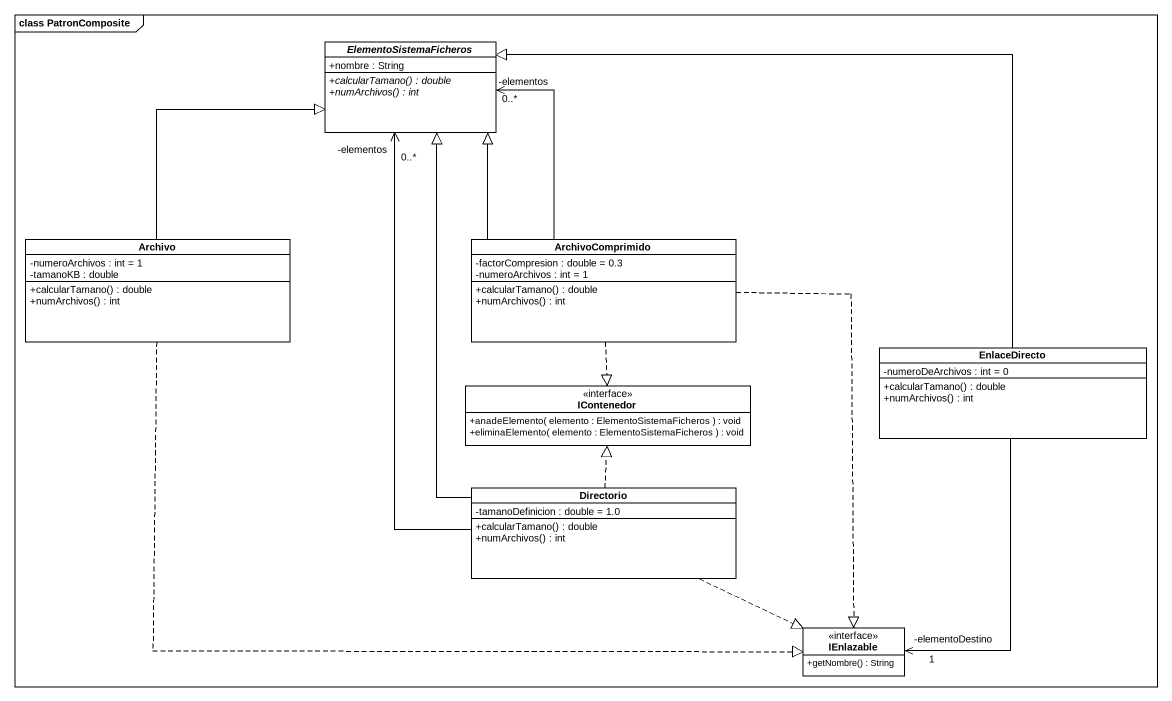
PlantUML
@startuml
mainframe class PatronComposite
hide circle
hide empty members
skinparam classAttributeIconSize 0
abstract class ElementoSistemaFicheros {
  +nombre : String
  {abstract} +calcularTamano() : double
  {abstract} +numArchivos() : int
}
class Archivo {
  -numeroArchivos : int = 1
  -tamanoKB : double
  +calcularTamano() : double
  +numArchivos() : int
}
class ArchivoComprimido {
  -factorCompresion : double = 0.3
  -numeroArchivos : int = 1
  +calcularTamano() : double
  +numArchivos() : int
}
class EnlaceDirecto {
  -numeroDeArchivos : int = 0
  +calcularTamano() : double
  +numArchivos() : int
}
interface IContenedor {
  +anadeElemento( elemento : ElementoSistemaFicheros ) : void
  +eliminaElemento( elemento : ElementoSistemaFicheros ) : void
}
class Directorio {
  -tamanoDefinicion : double = 1.0
  +calcularTamano() : double
  +numArchivos() : int
}
interface IEnlazable {
  +getNombre() : String
}
Archivo -up-|> ElementoSistemaFicheros
Archivo .right.|> IEnlazable
ArchivoComprimido -up-|> ElementoSistemaFicheros
ArchivoComprimido -up-> "-elementos\n0..*" ElementoSistemaFicheros
ArchivoComprimido ..|> IContenedor
ArchivoComprimido ..|> IEnlazable
EnlaceDirecto -left-|> ElementoSistemaFicheros
EnlaceDirecto --> "-elementoDestino\n1" IEnlazable
Directorio -up-|> ElementoSistemaFicheros
Directorio -up-> "-elementos\n0..*" ElementoSistemaFicheros
Directorio .up.|> IContenedor
Directorio .right.|> IEnlazable
@enduml
